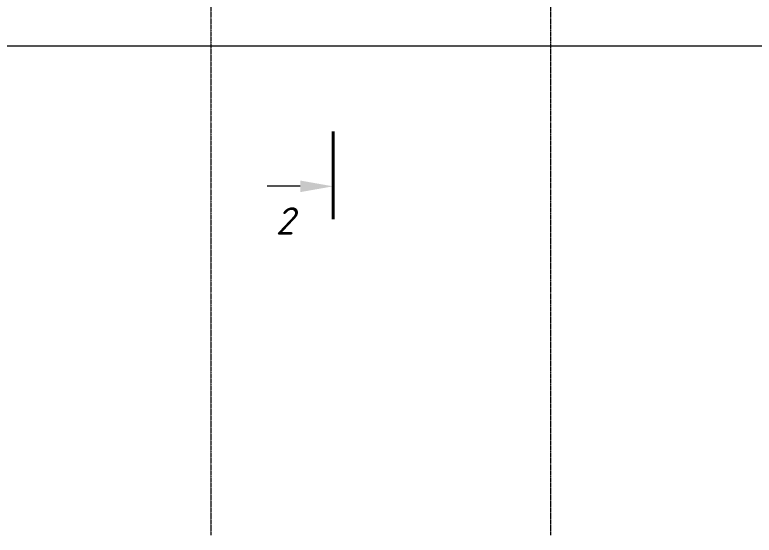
# Model space of a CAD drawing. Header units: millimetres. Extents: x -5016 to 62834, y -6019 to 88916.
# Drawn here: x 47710 to 54459, y 33981 to 38734 of the extents above; entities that cross this region are included whole.
import ezdxf

# ---------------------------------------------------------------- set-up
doc = ezdxf.new("R2010")
doc.units = ezdxf.units.MM
doc.linetypes.add('Осевая 12-2-2', pattern=[16, 12, -2, 0, -2])
doc.linetypes.add('Пунктир 2-1_5', pattern=[3.5, 2, -1.5])
for name, color, linetype, lineweight in [('A-FLOR', 9, 'Continuous', 13), ('G-ANNO-SYMB', 8, 'Continuous', 13), ('S-GRID', 8, 'Continuous', 13), ('АР_подложка', 8, 'Continuous', 13)]:
    doc.layers.add(name, color=color, linetype=linetype, lineweight=lineweight)
doc.styles.add('ISOCPEUR_I', font='isocpeui.ttf', dxfattribs={"height": 250})

# ---------------------------------------------------------------- blocks, each defined once
blk = doc.blocks.new('Разрез - Номер сзади-3578-Этаж 2 - Планировка')
at = {"layer": 'G-ANNO-SYMB'}
blk.add_hatch(color=256, dxfattribs=at).paths.add_polyline_path([(2.471, -3), (3, 0), (3.529, -3)])
at = {"layer": 'G-ANNO-SYMB', "lineweight": 40}
blk.add_line((0, 0), (8, 0), dxfattribs=at)
at = {"layer": 'G-ANNO-SYMB'}
blk.add_line((3, -3), (3, -6), dxfattribs=at)
blk = doc.blocks.new('АР_plan2')
at = {"layer": 'A-FLOR'}
blk.add_line((1418.2, 3122.6), (22918.2, 3122.6), dxfattribs=at)
at = {"layer": 'G-ANNO-SYMB', "linetype": 'Пунктир 2-1_5'}
blk.add_line((12783.1, 1862), (12783.1, 1540.2), dxfattribs=at)
at = {"layer": 'S-GRID', "color": 251, "linetype": 'Осевая 12-2-2', "true_color": 0x646464}
for p, q in [((11668.2, 22574.8), (11668.2, -1346.2)), ((14768.2, 22574.8), (14768.2, -1346.2))]:
    blk.add_line(p, q, dxfattribs=at)
at = {"layer": 'G-ANNO-SYMB', "extrusion": (0, 0, -1), "xscale": 99.99999999999993, "yscale": 99.99999999999993, "zscale": 99.99999999999993, "rotation": 90.00000000000156}
blk.add_blockref('Разрез - Номер сзади-3578-Этаж 2 - Планировка', (-12783.1, 1540.2), dxfattribs=at)
at = {"layer": 'G-ANNO-SYMB', "insert": (12257.6, 1648.8), "char_height": 250, "width": 224.472, "attachment_point": 1, "style": 'ISOCPEUR_I', "bg_fill": 3, "box_fill_scale": 0, "bg_fill_color": 256, "bg_fill_true_color": 3254780160, "bg_fill_transparency": 256}
blk.add_mtext('\\fISOCPEUR|b0|i1|c204|p34|;2', dxfattribs=at)

msp = doc.modelspace()

# ---------------------------------------------------------------- block references
at = {"layer": 'АР_подложка'}
msp.add_blockref('АР_plan2', (37832, 35327), dxfattribs=at)

doc.saveas('drawing.dxf')
